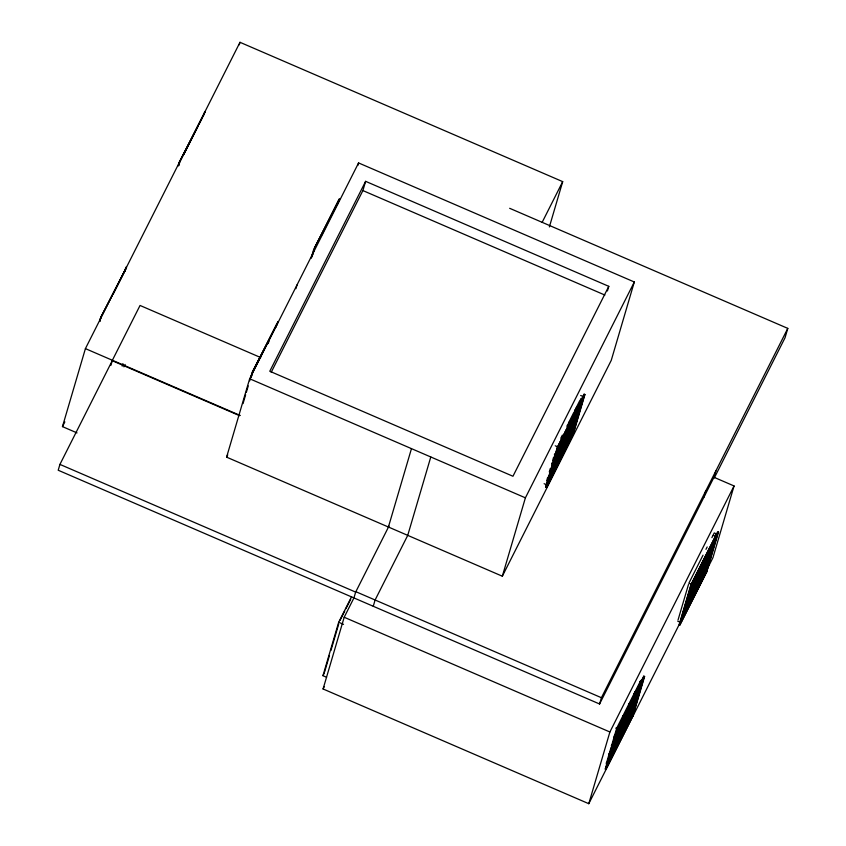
<?xml version="1.0" encoding="UTF-8"?>
<svg xmlns="http://www.w3.org/2000/svg" width="846" height="846" viewBox="0 0 846 846"><rect width="100%" height="100%" fill="white"/><g stroke="black" fill="none" stroke-linecap="round" stroke-linejoin="round"><path stroke-width="1.27" d="M551.952 462.889L551.666 463.841L552.322 464.126M554.437 455.106L554.606 453.868M77.018 432.898L62.467 426.617L85.414 348.626L240 42.3L562.696 181.636L549.371 226.918M99.638 321.089L100.748 317.303L126.562 267.146M99.965 320.761L101.076 317.017L125.726 269.155M100.04 321.269L100.748 317.303M239.513 415.65L112.254 360.703L59.929 464.401L58.205 470.239L599.571 703.988L713.971 477.281L715.822 471.011M124.584 271.471L125.314 268.975M125.028 270.762L126.149 266.966M110.879 365.377L112.381 360.269L140.045 305.459L260.695 357.551M178.273 165.647L179.394 161.85L205.197 111.704L179.807 162.03L178.686 165.816M178.612 165.319L179.712 161.575M122.184 366.149L122.924 363.621M203.23 116.029L204.372 113.702M204.045 114.051L204.795 111.524M239.259 44.817L240 42.3M226.591 457.147L249.665 378.765L358.577 162.929L634.32 281.993L611.246 360.375L502.334 576.211L226.591 457.147L227.754 454.852M243.035 403.595L245.636 394.754M246.376 392.227L248.238 385.913M249.718 380.859L252.32 372.018L278.133 321.871L252.732 372.198L251.251 377.242M251.177 376.724L252.647 371.743L276.896 323.69L275.785 327.434M268.256 343.508L269.366 339.711M276.61 325.477L277.721 321.692M295.92 288.687L297.031 284.901M311.148 258.104L313.75 249.263L339.553 199.106L314.162 249.433L312.301 255.756M311.497 257.713L314.479 249.158M337.586 203.431L338.315 200.936L321.575 235.167M337.66 203.981L339.14 198.937M357.837 165.456L358.577 162.929M271.228 372.229L362.902 190.572L365.62 181.34L608.792 286.339L607.428 290.961M326.588 677.255L322.961 675.679L338.675 622.265L351.555 596.747M324.642 671.819L329.443 655.502M330.923 650.489L338.675 624.137M680.967 621.038L588.784 803.7L323.077 688.972L344.185 617.252L353.935 597.932L355.785 591.661L601.411 697.717L599.571 703.988M388.409 527.016L411.473 448.634M373.255 606.275L375.106 600.004L407.73 535.359L430.794 456.977M502.334 576.211L525.398 497.829L634.32 281.993M546.696 480.718L547.711 477.271M549.297 471.899L550.312 468.451M552.628 460.584L553.644 457.136M545.607 487.116L557.355 447.196L584.11 394.183L584.924 394.532L573.176 434.453L546.431 487.465L545.607 487.116L546.791 484.758M580.673 395.473L583.127 396.541L557.736 446.868L546.579 484.758L544.115 483.69M549.837 474.765L547.912 482.22L554.088 470.884L558.572 454.291M550.323 473.104L551.412 469.424M555.135 456.766L553.157 464.391L556.256 455.719L561.776 444.774L561.353 443.917M554.616 458.849L555.632 455.402L556.256 455.719L555.505 455.508L556.457 452.176M557.049 450.262L558.159 446.498L558.91 446.699L556.467 454.979L555.579 455.275M556.256 453.287L557.271 449.839M546.431 487.465L558.392 446.603M559.185 459.875L546.823 484.187L547.404 485.107L558.55 447.217L583.952 396.89L582.894 397.112M561.353 441.126L562.368 437.668M548.018 481.289L548.568 481.829L551.01 473.549L556.531 462.603L555.769 462.582L553.39 470.64L548.557 480.221M558.698 452.927L559.121 453.784L556.689 462.064L555.991 461.821L558.36 453.763M560.676 445.895L558.635 452.811L553.802 462.392M562.135 449.797L562.537 450.696L560.105 458.976L553.918 470.313L555.854 462.857M558.138 455.063L556.224 461.472L557.017 461.641L562.537 450.696L561.776 450.664M561.628 443.272L562.527 442.987L564.959 434.707L564.208 434.506L558.772 452.695L559.608 452.822L565.35 441.147L567.782 432.866L567.359 432.01M555.97 463.111L554.088 470.884L552.734 470.355M553.918 470.313L559.1 452.716M558.931 452.377L561.755 443.706L567.782 432.866L567.021 432.835M562.23 442.12L564.451 434.601L576.031 411.093L573.979 418.284M564.049 434.823L564.472 435.679L562.03 443.96L556.467 454.979M554.564 468.314L559.407 458.722L561.099 452.97M562.368 449.892L564.367 441.845L565.139 441.876L562.696 450.157L557.176 461.102L556.277 461.387M559.809 450.484L564.652 440.893L566.683 433.987M567.391 431.851L569.971 423.085M559.576 458.574L560.782 454.619M561.395 452.864L564.155 443.156M565.625 438.482L567.529 431.693M568.047 430.022L569.157 426.268M559.407 458.722L560.105 458.976L564.874 440.703M565.392 439.634L567.761 431.798M568.131 430.445L570.881 422.968L567.793 431.64M570.098 422.831L570.521 423.687L568.089 431.968L562.527 442.987L561.977 442.447M564.948 440.459L565.837 440.174L568.279 431.894L573.8 420.948L573.377 420.102M565.519 443.896L565.921 442.543M567.444 439.909L565.414 446.815L560.57 456.406M568.375 437.985L570.384 429.937L571.145 429.969L568.713 438.249L562.527 449.575M565.837 440.174L565.287 439.634L570.659 428.985L572.689 422.08M575.343 413.07L573.313 419.976L574.011 420.229L576.263 411.188L574.053 418.707M567.507 440.258L565.54 446.699L566.111 447.069L560.591 458.014L559.692 458.299L560.866 455.973M568.068 438.122L570.881 428.795M571.505 426.574L573.535 419.785M565.784 446.804L570.722 429.112M571.399 427.716L573.609 420.198M565.71 446.381L571.124 428.901L577.374 417.321L579.806 409.041L579.383 408.184L573.842 419.648L576.422 410.87L578.77 406.239M571.558 427.399L573.778 419.88L579.806 409.041L579.045 409.009M574.148 425.972L574.561 426.87L569.041 437.816L565.942 446.487M571.632 428.996L569.199 437.276L568.301 437.562M570.955 428.552L571.843 428.266L574.286 419.986M576.316 410.659L576.94 410.976L574.497 419.256L580.028 408.311L582.46 400.031L581.699 399.999M573.461 428.002L571.42 434.907L566.587 444.499M576.052 419.182L574.022 426.088L574.72 426.342L577.152 418.051L576.729 417.205M571.843 428.266L571.293 427.727L576.676 417.078L578.706 410.162M581.361 401.152L579.69 408.047M572.277 432.338L573.451 428.457M574.085 426.215L576.845 416.919L577.374 417.321L576.676 417.078M578.283 411.949L579.383 408.184M580.832 403.405L582.037 399.175M572.16 433.638L582.281 399.28L579.933 403.912M583.37 396.679L584.11 394.183M547.404 485.107L572.795 434.781L583.952 396.89M588.784 803.7L609.892 731.991L734.053 485.953L713.971 477.281M606.212 763.917L611.087 747.346M610.029 752.792L610.421 751.449M614.249 738.431L614.64 737.078L613.995 736.792M615.275 734.963L616.29 731.515M644.599 676.493L617.844 729.506L606.096 769.426L605.281 769.067L617.03 729.157L643.785 676.144L644.599 676.493L632.85 716.414L632.036 716.065M606.254 766.719L617.411 728.829L642.801 678.503M607.714 762.849L609.998 755.066M610.357 753.839L612.324 747.526M612.969 744.988L614.799 738.643M617.696 729.812L615.486 737.331L616.142 736.94L615.592 736.401L617.453 729.622M607.957 762.923L610.167 755.404L612.525 750.719M610.548 754.103L612.768 746.584L636.129 700.181M607.079 767.068L618.225 729.178L643.626 678.852L632.47 716.742L607.079 767.068L606.497 766.148M610.685 755.51L609.934 755.309L610.844 754.97L616.036 743.771L607.587 764.181M615.306 737.363L615.93 737.68L612.832 746.352L621.271 725.984M617.961 728.343L618.585 728.66L616.142 736.94L621.704 725.921L623.957 716.89M617.696 736.866L613.064 752.602L613.762 752.845L616.205 744.565L615.433 744.543M613.572 744.364L618.373 734.888L620.351 727.856M627.277 714.077L621.704 725.921L621.006 725.678L623.375 717.609M613.72 750.941L615.888 743.592M616.374 741.931L617.453 738.251M618.976 733.08L620.816 726.82M622.328 722.103L623.343 718.645M623.883 716.467L613.593 752.274L619.78 740.937L622.032 731.906L616.195 743.454M614.016 743.285L618.31 734.772L618.796 735.745L616.364 744.025L615.666 743.782M618.849 734.434L621.937 725.773L621.324 725.445M624.02 716.351L624.634 716.668L622.201 724.948L621.302 725.234M621.112 733.778L619.452 740.673M623.703 724.959L621.673 731.864L622.37 732.118L624.813 723.838L624.39 722.981M629.435 705.617L627.066 713.675L627.764 713.929L630.196 705.649L629.773 704.792M619.621 739.277L621.852 731.716M622.222 730.331L624.189 723.89M624.612 722.421L626.833 714.902M627.066 713.813L629.276 706.294M619.811 739.425L622.032 731.906L619.684 736.538M624.253 724.335L622.307 730.616L622.698 731.695L628.039 719.999M626.907 715.325L625.025 723.108L619.283 734.783L616.85 743.063L616.3 742.524L621.863 731.557M629.276 707.393L627.764 713.929L622.201 724.948L621.651 724.409M624.411 724.017L619.61 740.356L625.786 729.03L628.218 720.75L627.457 720.718M627.066 715.007L624.856 722.526L633.284 702.159M622.191 723.33L627.468 713.601L629.805 704.729M629.942 704.612L630.556 704.93L627.468 713.601M633.802 695.708L634.796 692.324M630.693 707.203L631.708 703.756M620.784 737.3L625.088 728.776L627.119 721.871M622.201 731.536L628.377 720.21L627.679 719.957L630.058 711.898L630.82 711.93L628.377 720.21L622.857 731.156L625.3 722.875L631.031 711.2L633.474 702.91L632.702 702.889L628.948 710.344M625.501 720.538L630.333 710.947L632.702 702.889M635.706 693.054L636.118 693.91L633.686 702.191L632.988 701.937L635.357 693.879M625.638 727.37L627.901 719.766M629.033 715.832L630.196 711.983M632.84 702.994L630.862 710.619L633.961 701.947L639.481 691.002L639.058 690.146M627.573 712.67L628.123 713.21L633.686 702.191L633.115 701.82L635.991 692.62L636.615 692.937L634.172 701.218L633.284 701.503M630.429 712.11L625.786 729.03L625.088 728.776M635.864 692.726L631.031 711.2L630.333 710.947M639.809 683.801L640.803 680.417L623.407 714.891M636.065 699.991L631.095 716.869L626.262 726.45M638.043 693.276L636.34 699.039L631.507 708.62M628.113 711.592L638.994 690.019L641.374 681.961L642.135 681.992L639.692 690.273L634.172 701.218L633.622 700.678M607.079 764.985L631.56 716.467L642.199 680.321M636.277 700.52L631.793 717.112L625.617 728.448M638.931 691.51L637.049 699.282L631.306 710.957L628.208 719.629L634.045 708.081M638.994 690.019L639.692 690.273L641.712 681.136M643.045 678.64L643.785 676.144M703.83 497.395L705.67 491.114M678.069 619.896L688.475 584.533M690.928 584.66L679.179 624.57L680.004 624.93L706.759 571.917L718.508 531.997L717.683 531.648L690.928 584.66L691.753 585.009L718.508 531.997M677.699 621.154L680.163 622.222L691.309 584.332L716.71 534.006L714.246 532.938L711.888 537.622M681.485 619.684L682.151 619.293L681.59 618.754L683.42 612.229M683.906 610.569L686.064 603.219M687.713 597.519L686.381 602.024L687.185 602.193L692.916 590.519L695.359 582.238L694.936 581.382M691.869 583.846L689.395 592.835L695.613 581.424L698.045 573.144L697.622 572.287M680.004 624.93L691.975 584.068L697.865 572.393M680.396 621.641L680.977 622.571L692.134 584.681L717.524 534.355L716.467 534.577L705.701 572.615L699.526 583.952L700.361 580.176M687.671 599.433L686.497 601.749L687.396 601.464L689.828 593.183L695.359 582.238M692.144 591.756L690.262 599.528L689.564 599.285L691.933 591.217L692.705 591.248L690.262 599.528L684.086 610.865M694.587 582.207L692.218 590.265L687.375 599.856M688.189 604.308L689.427 600.311M692.081 591.301L689.913 598.661L695.761 587.061M694.386 583.359L692.398 590.117L693.191 590.286L698.923 578.611L701.366 570.331L700.943 569.474M689.553 600.575L687.671 608.348L682.151 619.293L684.583 611.013L689.924 599.317M691.563 589.99L692.916 590.519L694.799 582.735M687.259 607.671L689.712 600.258M692.673 590.18L690.093 598.957L696.279 587.621L698.711 579.341L698.288 578.484M692.514 589.842L698.024 572.065L702.148 563.891M692.747 589.937L695.846 581.276L701.366 570.331L700.604 570.299L697.379 576.686M695.349 588.129L692.98 596.187L688.147 605.778M695.941 587.357L697.273 581.614M693.392 587.949L698.225 578.357L700.604 570.299M700.974 569.316L703.185 561.797M701.715 575.343L702.127 576.253L699.695 584.533L693.509 595.859L695.275 588.721M701.101 569.157L695.814 587.029L696.607 587.187L702.127 576.253M701.81 567.021L703.713 560.232M706.949 557.567L707.372 558.413L701.345 569.263L693.678 596.441L687.502 607.777M701.704 567.909L703.946 560.327L701.662 569.432L696.099 580.451L695.211 580.737M695.93 587.41L693.678 596.441L692.324 595.901M695.867 586.944L696.766 586.659L699.198 578.378L704.94 566.693L707.372 558.413L706.611 558.392L704.993 561.585M704.464 560.433L702.021 568.713L707.584 557.694L709.847 548.652L705.13 557.99M701.715 572.488L702.117 571.145M694.154 593.871L698.986 584.279L701.366 576.221M704.295 566.577L704.718 567.433L702.286 575.714L701.588 575.46L704.041 567.56M699.399 576.041L704.242 566.45L709.604 548.557M700.985 578.421L704.591 566.143L705.215 566.46L702.117 575.132M705.215 564.039L707.108 557.25L707.859 557.451L713.39 546.505L712.967 545.649L708.504 560.792M707.552 555.748L709.9 548.113M698.986 584.279L699.695 584.533L707.351 557.345M707.626 556.171L710.006 548.335L715.853 536.745L713.601 545.776L707.425 557.112L713.273 545.511L707.52 556.182L708.081 556.721L710.006 548.335M700.181 583.56L702.614 575.28L708.134 564.335L706.939 563.267M704.528 566.016L705.427 565.731L707.859 557.451M704.337 572.086L705.363 568.628M710.27 551.952L711.285 548.494M705.004 572.372L707.372 564.314L708.134 564.335L705.701 572.615L705.004 572.372L700.16 581.953M709.625 556.647L707.594 563.552L708.292 563.796L710.735 555.515L710.312 554.669M705.427 565.731L704.877 565.191L710.249 554.542L712.618 546.474L713.39 546.505L710.947 554.786L705.215 566.46L704.464 566.26L709.879 555.473M714.933 538.616L713.273 545.511M707.034 565.921L705.374 572.361M714.51 540.404L715.621 536.639M680.977 622.571L706.378 572.245L717.524 534.355M734.053 485.953L712.945 557.662L707.002 569.443M509.662 208.296L787.795 328.385L785.046 337.734L714.257 478.001M113.269 293.911L125.578 269.504M183.677 154.723L198.355 125.684M199.645 123.082L202.596 117.224M62.467 426.617L64.846 421.9M123.96 366.836L125.145 364.478M314.659 247.815L338.315 200.936M365.62 181.34L269.779 371.246L512.962 476.256L608.792 286.339M340.007 620.446L344.756 611.034M345.951 608.686L350.699 599.275M388.959 526.106L355.658 592.094L59.929 464.401M542.159 222.318L562.696 181.636M322.961 675.679L324.272 673.067M323.077 688.972L324.261 686.624M560.761 438.302L562.389 435.087M566.82 426.31L567.899 424.163M568.956 422.08L573.821 412.425M575.005 410.088L579.838 400.496M576.76 407.116L574.371 411.346L575.026 411.632M558.751 445.334L561.691 439.497M561.966 438.905L564.166 434.537M564.758 433.364L567.666 427.653M568.924 425.157L570.215 422.545M570.722 421.594L576.147 410.807M558.984 445.43L564.282 434.929L559.343 453.054L553.601 464.729L550.503 473.4M584.924 394.532L558.18 447.545L557.355 447.196M555.462 455.55L565.223 436.007M566.302 433.861L567.761 431.703M573.493 419.817L567.899 430.709L568.449 431.249L573.683 419.965M571.42 424.121L573.038 420.927L573.8 420.948L571.357 429.239L565.625 440.914L563.182 449.194L562.632 448.655M576.359 414.339L577.966 411.145M555.737 455.613L564.219 438.704M564.673 437.911L567.603 432.116M568.935 429.472L579.626 408.29M553.517 463.344L556.742 456.956M559.365 451.574L564.779 440.777L565.35 441.147L564.652 440.893M565.53 439.307L566.693 436.991M567.01 436.409L570.384 429.937M571.473 427.632L576.845 416.919M552.85 464.528L558.423 453.953M559.682 451.563L565.022 440.882M565.699 439.645L571.357 429.239L570.659 428.985M571.187 428.658L577.046 417.067M550.154 473.58L574.212 425.781M552.544 468.97L550.386 473.231L551.01 473.549L550.27 473.295M553.612 466.833L556.044 461.948M550.492 473.443L556.361 461.81L551.169 473.009L550.609 472.47M556.509 461.535L562.357 449.945M562.294 449.48L567.793 439.148M570.289 434.188L569.041 437.816M571.452 431.915L574.392 426.077L569.199 437.276L568.639 436.737M547.563 482.4L549.202 479.143M550.291 476.985L552.48 472.65M553.686 470.207L554.86 467.891M565.593 446.667L566.873 444.065M559.64 458.765L565.202 447.968M565.477 447.301L571.981 434.432M601.411 697.717L787.795 328.385M703.026 555.177L688.845 583.264L692.134 584.681M705.976 549.329L707.161 546.981M622.815 716.065L616.766 728.057L611.457 746.087L612.483 746.521M617.781 728.501L620.192 723.785M638.148 688.358L641.374 681.961M621.017 722.727L618.585 728.66M626.484 711.898L629.424 706.061M632.406 700.16L635.346 694.323M636.689 691.668L641.363 682.394M695.539 576.369L691.69 584.004L692.483 584.163L690.05 592.443L689.501 591.904M695.856 575.788L697.041 573.451M615.592 736.401L621.144 725.604M616.924 734.159L618.532 730.965M622.931 722.251L626.156 715.864M635.494 697.368L633.337 701.63L633.961 701.947L633.21 701.746M615.486 737.331L639.301 690.251M701.736 567.846L706.886 557.44L707.584 557.694L707.023 557.324M691.362 588.605L692.98 585.4M707.785 556.065L709.931 551.803M711.01 549.678L712.618 546.474M701.366 569.104L689.078 592.972L694.587 582.64M694.249 580.895L695.327 581.17L701.334 569.168L700.308 568.893M701.926 568.1L707.256 557.429M619.484 732.446L624.327 722.854L626.696 714.796L627.457 714.828L625.025 723.108L623.661 722.569M618.606 734.339L632.702 706.463M608.803 755.097L610.505 751.65M688.02 598.778L697.855 579.288M686.666 602.088L698.532 578.59M704.718 567.433L703.957 567.402L698.405 578.209L710.386 554.426M615.899 743.433L610.283 754.431L610.844 754.97L613.276 746.69L619.018 735.015L621.45 726.735L620.689 726.703M622.022 731.24L627.912 719.608M628.028 719.333L633.929 707.7M614.365 746.669L615.719 743.909M623.692 728.173L625.31 724.98M631.317 713.072L632.935 709.868M613.678 748.456L616.036 743.771M628.197 719.682L634.066 708.039L628.874 719.237L628.314 718.698M683.727 611.045L689.797 598.936M696.512 585.591L707.785 563.246M698.14 582.608L699.748 579.415M705.765 567.507L707.372 564.314M689.934 599.275L684.583 611.013L683.97 610.696M692.419 594.368L695.359 588.52M696.681 585.929L701.376 576.612M701.884 575.026L707.383 564.694M612.525 753.659L607.692 763.251L608.242 763.79L613.762 752.845L613.202 752.485M618.542 741.752L613.699 751.343L614.249 751.883L616.692 743.602L622.212 732.657L621.45 732.625M696.766 586.659L701.958 575.449M616.279 746.373L617.453 744.057M620.351 738.368L623.629 731.875M625.384 728.343L627.721 723.711M627.996 723.214L631.275 716.71M696.121 588.16L690.59 599.105L688.158 607.386L687.608 606.846M605.281 769.067L606.466 766.719M681.59 618.754L686.973 608.105L689.342 600.036L690.103 600.068L687.671 608.348L686.307 607.819M691.362 599.55L693.117 596.081M693.276 595.764L694.439 593.437M696.438 589.546L699.124 584.163M702.444 577.628L704.633 573.302M680.163 622.222L705.553 571.885M581.128 398.455L580.377 399.428L581.033 399.714M569.199 422.101L568.438 423.085L569.104 423.37M559.174 452.473L562.262 443.812L561.649 443.484M575.682 411.917L576.443 411.949M569.76 423.656L570.521 423.687M564.472 435.679L563.711 435.648L561.702 443.695M709.265 549.382L710.027 549.403M703.333 561.12L704.105 561.152M697.284 573.112L698.045 573.144M576.39 418.03L577.152 418.051M573.8 426.849L574.561 426.87L572.118 435.151L566.598 446.096L566.048 445.556M567.782 438.757L568.554 438.788L566.111 447.069L564.758 446.529M561.014 444.742L561.776 444.774L559.343 453.054L557.979 452.525M715.272 537.464L716.033 537.496M709.974 555.494L710.735 555.515M697.95 579.309L698.711 579.341M638.719 690.971L639.481 691.002L637.049 699.282L635.684 698.754M633.474 708.811L634.236 708.832L631.793 717.112L630.439 716.583M624.041 723.806L624.813 723.838M618.035 735.724L618.796 735.745M576.94 410.976L576.189 410.765M565.107 440.808L565.001 440.586M562.516 449.628L568.554 438.788L568.142 437.879M553.094 464.623L552.988 464.412M702.106 575.174L702 574.963M698.69 578.273L698.585 578.051M695.327 581.17L695.222 580.948M689.321 593.078L689.215 592.866M630.799 710.862L630.693 710.64M624.782 722.77L624.676 722.547M618.775 734.677L618.669 734.465M616.174 743.497L616.068 743.285M612.768 746.584L612.663 746.373M571.885 434.506L572.795 434.781M705.458 571.97L706.378 572.245M631.56 716.467L632.47 716.742M700.964 569.178L701.334 569.168M710.249 554.542L710.619 554.532M704.242 566.45L704.94 566.693L704.369 566.334M698.225 578.357L698.595 578.347M618.31 734.772L618.68 734.751M362.902 190.572L604.869 295.053M571.558 434.791L572.118 435.151L570.764 434.622M567.349 437.71L568.004 437.995M563.996 440.607L565.139 441.876M555.272 445.8L557.736 446.868M561.342 449.628L561.998 449.913M559.375 457.189L560.591 458.014L563.024 449.734L562.41 449.406M558.741 458.447L559.777 458.712M555.325 461.535L555.991 461.821M555.103 462.297L555.769 462.582M713.273 535.296L714.711 535.92M707.732 563.436L708.292 563.796L702.772 574.741L701.567 573.916M705.934 571.568L706.759 571.917M249.665 378.765L525.398 497.829M700.932 575.174L701.588 575.46M698.521 577.924L699.42 577.638L701.852 569.358L701.239 569.041M698.331 583.994L699.356 584.269M694.915 587.092L695.571 587.367M691.277 590.942L691.933 591.217M689.86 598.852L690.59 599.105L689.976 598.778M688.908 599L689.564 599.285M85.414 348.626L240.264 415.492M640.052 681.39L640.708 681.675L635.335 692.335L634.68 692.049M634.035 693.308L634.701 693.593L629.287 704.327L628.62 704.041M632.322 701.651L632.988 701.937M628.874 704.062L629.889 704.507M633.03 707.764L634.394 708.292L636.647 699.261M629.678 710.661L630.82 711.93M626.4 713.39L627.954 713.855L627.33 713.538M622.698 715.779L623.365 716.065M627.023 719.671L627.679 719.957M620.351 725.392L621.006 725.678M616.649 727.772L617.305 728.057M615.761 728.12L617.411 728.829M617.03 729.157L617.844 729.506M344.185 617.252L609.892 731.991M614.281 735.83L614.936 736.115M338.675 622.265L343.529 624.359M611.616 744.85L612.282 745.136M611.341 745.802L611.996 746.087M608.972 753.86L609.628 754.146M608.75 754.621L609.406 754.907M606.37 762.68L607.026 762.965M558.995 452.504L559.608 452.822L557.176 461.102L556.626 460.562M556.404 461.324L557.017 461.641L554.574 469.921L554.024 469.382M695.983 586.87L696.607 587.187L694.164 595.478L693.614 594.928M692.567 589.969L693.191 590.286L690.748 598.566L690.199 598.027M686.561 601.876L687.185 602.193L684.742 610.474L684.192 609.934M628.092 719.46L628.715 719.777L626.273 728.057L625.723 727.518M622.085 731.367L622.698 731.695L620.266 739.975L619.716 739.425M557.821 446.783L558.55 447.217M617.495 728.744L618.225 729.178M695.285 581.16L697.791 571.97L698.542 572.171L696.099 580.451L695.549 579.912M692.853 589.017L693.403 589.556M686.846 600.924L687.396 601.464M630.968 709.688L631.518 710.228M624.961 721.596L625.511 722.135M618.944 733.514L619.505 734.053M612.938 745.421L613.487 745.961M692.514 590.497L692.705 591.248M641.945 681.242L642.135 681.992M570.965 429.218L571.145 429.969"/></g></svg>
